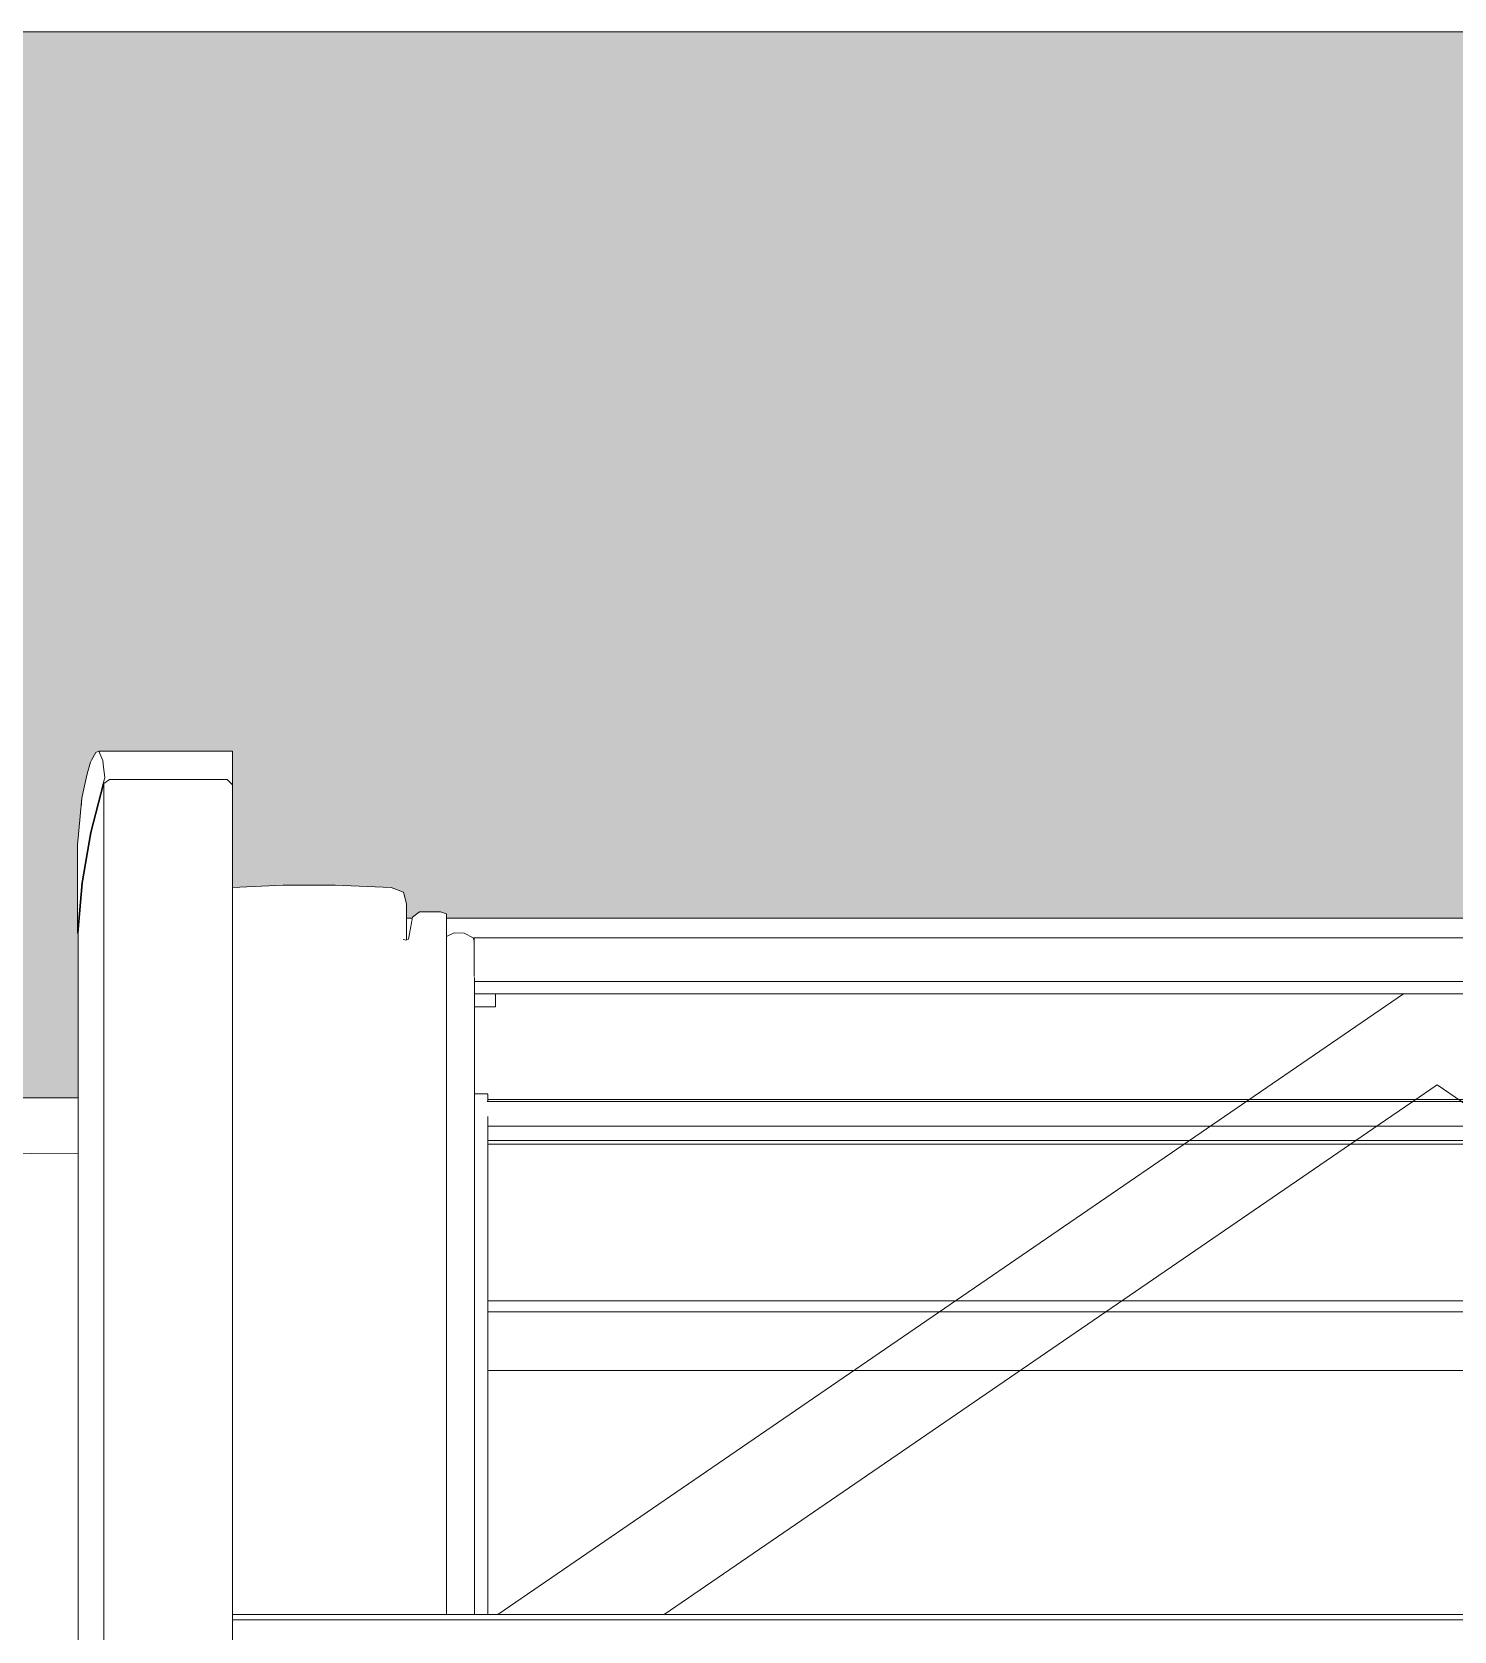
# Model space of a CAD drawing. Header units: metres. Extents: x -208 to 1512, y -277 to 123.
# Drawn here: x 9.49 to 9.935, y -0.899 to -0.399 of the extents above; entities that cross this region are included whole.
import ezdxf

# ---------------------------------------------------------------- set-up
doc = ezdxf.new("R2010")
doc.units = ezdxf.units.M
doc.header["$MEASUREMENT"] = 0
doc.linetypes.add('Wipeout_Contour', pattern=[1, 0, -1])
doc.layers.add('325 Dachfenster', color=7, linetype='Continuous')
doc.layers.add('330 Dachaufbau', color=7, linetype='Continuous')

# ---------------------------------------------------------------- blocks, each defined once
blk = doc.blocks.new('Dachfläche_7_4', base_point=(6.325, -0.39851))
at = {"layer": '330 Dachaufbau', "color": 7, "linetype": 'Continuous', "lineweight": 18, "flags": 128}
blk.add_lwpolyline([(6.325, -0.39851), (12.655, -0.39851)], dxfattribs=at)
at = {"color": 254, "linetype": 'Wipeout_Contour', "lineweight": 0, "ltscale": 38.158556}
blk.add_wipeout([(11.16835, -0.73222), (7.80835, -0.73222), (7.80835, -0.76511), (11.16835, -0.76511)], dxfattribs=at).dxf.layer = '330 Dachaufbau'
at = {"layer": '330 Dachaufbau', "linetype": 'Continuous', "lineweight": 0, "true_color": 0x000000}
h = blk.add_hatch(color=18, dxfattribs=at)
h.paths.add_polyline_path([(6.325, -0.39851), (6.325, -1.51148), (12.655, -1.51148), (12.655, -0.39851)])
h.paths.add_polyline_path([(7.80835, -1.24173), (7.80835, -0.73222), (11.16835, -0.73222), (11.16835, -1.24173)], flags=0)
at = {"layer": '330 Dachaufbau', "color": 7, "linetype": 'Continuous', "lineweight": 18, "flags": 128}
blk.add_lwpolyline([(11.16835, -0.73222), (7.80835, -0.73222)], dxfattribs=at)
at = {"color": 254, "linetype": 'Wipeout_Contour', "lineweight": 0, "ltscale": 38.186837}
blk.add_wipeout([(11.16835, -0.8121), (7.80835, -0.8121), (7.80835, -0.83559), (11.16835, -0.83559)], dxfattribs=at).dxf.layer = '330 Dachaufbau'
at = {"layer": '330 Dachaufbau', "color": 7, "linetype": 'Continuous', "lineweight": 18, "flags": 128}
blk.add_lwpolyline([(7.80835, -0.83559), (11.16835, -0.83559)], dxfattribs=at)
at = {"color": 254, "linetype": 'Wipeout_Contour', "lineweight": 0, "ltscale": 38.173574}
blk.add_wipeout([(11.16835, -0.76511), (7.80835, -0.76511), (7.80835, -0.8121), (11.16835, -0.8121)], dxfattribs=at).dxf.layer = '330 Dachaufbau'
blk = doc.blocks.new('VELUX SlopeRoofBundle[15]_4')
at = {"color": 254, "linetype": 'Wipeout_Contour', "lineweight": 0, "ltscale": 47.554192}
blk.add_wipeout([(9.5043, -0.68065), (9.5056, -0.66489), (9.5056, -0.63845), (9.50507, -0.64404), (9.5043, -0.65301)], dxfattribs=at).dxf.layer = '325 Dachfenster'
at = {"color": 254, "linetype": 'Wipeout_Contour', "lineweight": 0, "ltscale": 38.42816}
blk.add_wipeout([(9.5528, -0.67429), (9.5528, -0.89401), (9.5687, -0.89401), (9.5687, -0.67361)], dxfattribs=at).dxf.layer = '325 Dachfenster'
at = {"color": 254, "linetype": 'Wipeout_Contour', "lineweight": 0, "ltscale": 38.659205}
blk.add_wipeout([(9.6179, -0.674), (9.6179, -0.89401), (9.6198, -0.89401), (9.6198, -0.67466)], dxfattribs=at).dxf.layer = '325 Dachfenster'
at = {"color": 254, "linetype": 'Wipeout_Contour', "lineweight": 0, "ltscale": 58.578291}
blk.add_wipeout([(9.6064, -0.68267), (9.6063, -0.68263), (9.6063, -0.89401), (9.6071, -0.89401), (9.6071, -0.68293), (9.6064, -0.68268)], dxfattribs=at).dxf.layer = '325 Dachfenster'
at = {"color": 254, "linetype": 'Wipeout_Contour', "lineweight": 0, "ltscale": 39.870784}
blk.add_wipeout([(9.6285, -0.69273), (10.2315, -0.69273), (10.2315, -0.68952), (9.6285, -0.68952)], dxfattribs=at).dxf.layer = '325 Dachfenster'
at = {"color": 254, "linetype": 'Wipeout_Contour', "lineweight": 0, "ltscale": 39.873205}
blk.add_wipeout([(9.6286, -0.69965), (9.6286, -0.69974), (10.2314, -0.69974), (10.2314, -0.69965)], dxfattribs=at).dxf.layer = '325 Dachfenster'
at = {"color": 254, "linetype": 'Wipeout_Contour', "lineweight": 0, "ltscale": 38.10302}
blk.add_wipeout([(9.49, -0.74974), (9.4755, -0.74975), (9.4755, -0.75477), (9.49, -0.75477)], dxfattribs=at).dxf.layer = '325 Dachfenster'
at = {"color": 254, "linetype": 'Wipeout_Contour', "lineweight": 0, "ltscale": 57.381502}
blk.add_wipeout([(9.5056, -0.63845), (9.5056, -0.66489), (9.5083, -0.64922), (9.5083, -0.6272), (9.5073, -0.63076), (9.50599, -0.63647)], dxfattribs=at).dxf.layer = '325 Dachfenster'
at = {"color": 254, "linetype": 'Wipeout_Contour', "lineweight": 0, "ltscale": 38.607066}
blk.add_wipeout([(9.6063, -0.68263), (9.6043, -0.67577), (9.6043, -0.89401), (9.6063, -0.89401)], dxfattribs=at).dxf.layer = '325 Dachfenster'
at = {"color": 254, "linetype": 'Wipeout_Contour', "lineweight": 0, "ltscale": 39.872728}
blk.add_wipeout([(9.6286, -0.69624), (9.6286, -0.69965), (10.2314, -0.69965), (10.2314, -0.69624)], dxfattribs=at).dxf.layer = '325 Dachfenster'
at = {"color": 254, "linetype": 'Wipeout_Contour', "lineweight": 0, "ltscale": 107.815968}
blk.add_wipeout([(9.4755, -1.06427), (9.4763, -1.06932), (9.4776, -1.08603), (9.4776, -1.09471), (9.47761, -1.12357), (9.47762, -1.13397), (9.47763, -1.16316), (9.47763, -1.19678), (9.49, -1.19678), (9.49, -0.75477), (9.4755, -0.75477)], dxfattribs=at).dxf.layer = '325 Dachfenster'
at = {"color": 254, "linetype": 'Wipeout_Contour', "lineweight": 0, "ltscale": 38.598082}
blk.add_wipeout([(9.6025, -0.67436), (9.6025, -0.89401), (9.6043, -0.89401), (9.6043, -0.67577)], dxfattribs=at).dxf.layer = '325 Dachfenster'
at = {"color": 254, "linetype": 'Wipeout_Contour', "lineweight": 0, "ltscale": 38.615256}
blk.add_wipeout([(9.6071, -0.68293), (9.6071, -0.89401), (9.6079, -0.89401), (9.6079, -0.68255)], dxfattribs=at).dxf.layer = '325 Dachfenster'
at = {"color": 254, "linetype": 'Wipeout_Contour', "lineweight": 0, "ltscale": 39.872033}
blk.add_wipeout([(9.6286, -0.69584), (10.2314, -0.69584), (10.2314, -0.69537), (9.6286, -0.69537)], dxfattribs=at).dxf.layer = '325 Dachfenster'
at = {"color": 254, "linetype": 'Wipeout_Contour', "lineweight": 0, "ltscale": 38.16076}
blk.add_wipeout([(9.49, -0.75477), (9.5045, -0.75477), (9.5045, -0.74975), (9.49, -0.74974)], dxfattribs=at).dxf.layer = '325 Dachfenster'
at = {"color": 254, "linetype": 'Wipeout_Contour', "lineweight": 0, "ltscale": 38.559362}
blk.add_wipeout([(9.5849, -0.67361), (9.5849, -0.89401), (9.6025, -0.89401), (9.6025, -0.67436)], dxfattribs=at).dxf.layer = '325 Dachfenster'
at = {"color": 254, "linetype": 'Wipeout_Contour', "lineweight": 0, "ltscale": 38.619871}
blk.add_wipeout([(9.6092, -0.67569), (9.6079, -0.68255), (9.6079, -0.89401), (9.6092, -0.89401)], dxfattribs=at).dxf.layer = '325 Dachfenster'
at = {"color": 254, "linetype": 'Wipeout_Contour', "lineweight": 0, "ltscale": 39.872161}
blk.add_wipeout([(9.6286, -0.69624), (10.2314, -0.69624), (10.2314, -0.69584), (9.6286, -0.69584)], dxfattribs=at).dxf.layer = '325 Dachfenster'
at = {"color": 254, "linetype": 'Wipeout_Contour', "lineweight": 0, "ltscale": 102.964076}
blk.add_wipeout([(9.49, -0.75477), (9.49, -1.19678), (9.50237, -1.19678), (9.50237, -1.16316), (9.50238, -1.13397), (9.50239, -1.12357), (9.5024, -1.09471), (9.5024, -1.08603), (9.5037, -1.06932), (9.5045, -1.06427), (9.5045, -0.75477)], dxfattribs=at).dxf.layer = '325 Dachfenster'
at = {"color": 254, "linetype": 'Wipeout_Contour', "lineweight": 0, "ltscale": 38.491917}
blk.add_wipeout([(9.5687, -0.67361), (9.5687, -0.89401), (9.5849, -0.89401), (9.5849, -0.67361)], dxfattribs=at).dxf.layer = '325 Dachfenster'
at = {"color": 254, "linetype": 'Wipeout_Contour', "lineweight": 0, "ltscale": 38.62536}
blk.add_wipeout([(9.6092, -0.67569), (9.6092, -0.89401), (9.6113, -0.89401), (9.6113, -0.674)], dxfattribs=at).dxf.layer = '325 Dachfenster'
at = {"color": 254, "linetype": 'Wipeout_Contour', "lineweight": 0, "ltscale": 79.694861}
blk.add_wipeout([(9.6285, -0.6943), (9.6286, -0.69458), (9.6286, -0.69537), (10.2314, -0.69537), (10.2314, -0.69458), (10.2315, -0.6943), (10.2315, -0.69344), (9.6285, -0.69344)], dxfattribs=at).dxf.layer = '325 Dachfenster'
at = {"color": 254, "linetype": 'Wipeout_Contour', "lineweight": 0, "ltscale": 38.381069}
blk.add_wipeout([(9.5528, -0.66635), (9.5528, -0.67429), (9.5687, -0.67361), (9.5687, -0.66567)], dxfattribs=at).dxf.layer = '325 Dachfenster'
at = {"color": 254, "linetype": 'Wipeout_Contour', "lineweight": 0, "ltscale": 38.512976}
blk.add_wipeout([(9.5849, -0.66567), (9.5849, -0.67361), (9.6025, -0.67436), (9.6025, -0.66642)], dxfattribs=at).dxf.layer = '325 Dachfenster'
at = {"color": 254, "linetype": 'Wipeout_Contour', "lineweight": 0, "ltscale": 68.135047}
blk.add_wipeout([(9.6063, -0.68254), (9.60633, -0.68264), (9.6064, -0.68267), (9.6064, -0.68268), (9.6071, -0.68293), (9.6073, -0.68284), (9.6073, -0.67149)], dxfattribs=at).dxf.layer = '325 Dachfenster'
at = {"color": 254, "linetype": 'Wipeout_Contour', "lineweight": 0, "ltscale": 38.642402}
blk.add_wipeout([(9.6113, -0.674), (9.6113, -0.89401), (9.6179, -0.89401), (9.6179, -0.674)], dxfattribs=at).dxf.layer = '325 Dachfenster'
at = {"color": 254, "linetype": 'Wipeout_Contour', "lineweight": 0, "ltscale": 39.871321}
blk.add_wipeout([(9.6285, -0.69273), (9.6285, -0.69344), (10.2315, -0.69344), (10.2315, -0.69273)], dxfattribs=at).dxf.layer = '325 Dachfenster'
at = {"color": 254, "linetype": 'Wipeout_Contour', "lineweight": 0, "ltscale": 136.6449}
blk.add_wipeout([(9.5056, -0.66489), (9.5043, -0.68065), (9.5045, -0.68084), (9.5045, -0.68065), (9.5058, -0.66489), (9.5085, -0.64922), (9.5125, -0.63384), (9.5143, -0.63261), (9.5511, -0.63261), (9.5528, -0.63422), (9.5528, -0.63242), (9.51272, -0.63242), (9.5123, -0.63384), (9.5083, -0.64922)], dxfattribs=at).dxf.layer = '325 Dachfenster'
at = {"color": 254, "linetype": 'Wipeout_Contour', "lineweight": 0, "ltscale": 38.453096}
blk.add_wipeout([(9.5687, -0.66567), (9.5687, -0.67361), (9.5849, -0.67361), (9.5849, -0.66567)], dxfattribs=at).dxf.layer = '325 Dachfenster'
at = {"color": 254, "linetype": 'Wipeout_Contour', "lineweight": 0, "ltscale": 38.200365}
blk.add_wipeout([(9.6063, -0.66783), (9.6043, -0.67577), (9.6063, -0.68254), (9.6073, -0.67149)], dxfattribs=at).dxf.layer = '325 Dachfenster'
at = {"color": 254, "linetype": 'Wipeout_Contour', "lineweight": 0, "ltscale": 39.867228}
blk.add_wipeout([(10.2402, -0.676), (9.6198, -0.676), (9.6198, -0.67999), (10.2402, -0.67999)], dxfattribs=at).dxf.layer = '325 Dachfenster'
at = {"layer": '325 Dachfenster', "linetype": 'Continuous', "lineweight": 0, "flags": 128}
blk.add_lwpolyline([(9.6198, -0.676), (10.2402, -0.676)], dxfattribs=at)
at = {"color": 254, "linetype": 'Wipeout_Contour', "lineweight": 0, "ltscale": 38.36354}
blk.add_wipeout([(9.5123, -0.62777), (9.5123, -0.63384), (9.51272, -0.63242), (9.51281, -0.63204)], dxfattribs=at).dxf.layer = '325 Dachfenster'
at = {"color": 254, "linetype": 'Wipeout_Contour', "lineweight": 0, "ltscale": 38.240632}
blk.add_wipeout([(9.5045, -0.68065), (9.5045, -1.06427), (9.5058, -1.05607), (9.5058, -0.66489)], dxfattribs=at).dxf.layer = '325 Dachfenster'
at = {"color": 254, "linetype": 'Wipeout_Contour', "lineweight": 0, "ltscale": 29.386605}
blk.add_wipeout([(9.6025, -0.66642), (9.6025, -0.67436), (9.6063, -0.66783)], dxfattribs=at).dxf.layer = '325 Dachfenster'
at = {"color": 254, "linetype": 'Wipeout_Contour', "lineweight": 0, "ltscale": 139.406281}
blk.add_wipeout([(9.6198, -0.6817), (9.6222, -0.6806), (9.6253, -0.6807), (9.6281, -0.6822), (9.6285, -0.6831), (9.6285, -0.68212), (10.2315, -0.68212), (10.2315, -0.6831), (10.2319, -0.6822), (10.2347, -0.6807), (10.2378, -0.6806), (10.2402, -0.6817), (10.2402, -0.67999), (9.6198, -0.67999)], dxfattribs=at).dxf.layer = '325 Dachfenster'
at = {"color": 254, "linetype": 'Wipeout_Contour', "lineweight": 0, "ltscale": 38.234665}
blk.add_wipeout([(9.5528, -0.62373), (9.51097, -0.62373), (9.51218, -0.62659), (9.5528, -0.62659)], dxfattribs=at).dxf.layer = '325 Dachfenster'
at = {"color": 254, "linetype": 'Wipeout_Contour', "lineweight": 0, "ltscale": 28.960868}
blk.add_wipeout([(9.6063, -0.66783), (9.6025, -0.67436), (9.6043, -0.67577)], dxfattribs=at).dxf.layer = '325 Dachfenster'
at = {"color": 254, "linetype": 'Wipeout_Contour', "lineweight": 0, "ltscale": 38.668839}
blk.add_wipeout([(9.6198, -0.6817), (9.6198, -0.89401), (9.6222, -0.89401), (9.6222, -0.6806)], dxfattribs=at).dxf.layer = '325 Dachfenster'
at = {"color": 254, "linetype": 'Wipeout_Contour', "lineweight": 0, "ltscale": 39.868981}
blk.add_wipeout([(9.6285, -0.68212), (9.6285, -0.68725), (10.2315, -0.68725), (10.2315, -0.68212)], dxfattribs=at).dxf.layer = '325 Dachfenster'
at = {"layer": '325 Dachfenster', "linetype": 'Continuous', "lineweight": 0, "flags": 128}
blk.add_lwpolyline([(9.6073, -0.67149), (9.6063, -0.66783)], dxfattribs=at)
at = {"color": 254, "linetype": 'Wipeout_Contour', "lineweight": 0, "ltscale": 76.042902}
blk.add_wipeout([(9.5083, -0.64922), (9.5123, -0.63384), (9.5123, -0.62777), (9.51218, -0.62659), (9.51097, -0.62373), (9.51, -0.62414), (9.5086, -0.6265), (9.5083, -0.6272)], dxfattribs=at).dxf.layer = '325 Dachfenster'
at = {"color": 254, "linetype": 'Wipeout_Contour', "lineweight": 0, "ltscale": 38.019882}
blk.add_wipeout([(9.60437, -0.676), (9.60508, -0.67844), (9.60553, -0.67999), (9.60555, -0.67999)], dxfattribs=at).dxf.layer = '325 Dachfenster'
at = {"color": 254, "linetype": 'Wipeout_Contour', "lineweight": 0, "ltscale": 38.679649}
blk.add_wipeout([(9.6222, -0.6806), (9.6222, -0.89401), (9.6253, -0.89401), (9.6253, -0.6807)], dxfattribs=at).dxf.layer = '325 Dachfenster'
at = {"color": 254, "linetype": 'Wipeout_Contour', "lineweight": 0, "ltscale": 39.870002}
blk.add_wipeout([(9.6285, -0.68952), (10.2315, -0.68952), (10.2315, -0.68725), (9.6285, -0.68725)], dxfattribs=at).dxf.layer = '325 Dachfenster'
at = {"layer": '325 Dachfenster', "linetype": 'Continuous', "lineweight": 0, "flags": 128}
for points in [[(9.51097, -0.62373), (9.5528, -0.62373)], [(9.6222, -0.6806), (9.6198, -0.6817)]]:
    blk.add_lwpolyline(points, dxfattribs=at)
at = {"color": 254, "linetype": 'Wipeout_Contour', "lineweight": 0, "ltscale": 48.266236}
blk.add_wipeout([(9.5528, -0.62659), (9.51218, -0.62659), (9.5123, -0.62777), (9.51281, -0.63204), (9.5528, -0.63204)], dxfattribs=at).dxf.layer = '325 Dachfenster'
at = {"color": 254, "linetype": 'Wipeout_Contour', "lineweight": 0, "ltscale": 48.184779}
blk.add_wipeout([(9.5085, -0.64922), (9.5058, -0.66489), (9.5058, -1.05607), (9.5063, -1.05292), (9.5085, -1.04422)], dxfattribs=at).dxf.layer = '325 Dachfenster'
at = {"color": 254, "linetype": 'Wipeout_Contour', "lineweight": 0, "ltscale": 38.986937}
blk.add_wipeout([(9.60914, -0.676), (9.6073, -0.676), (9.6073, -0.67999), (9.60839, -0.67999)], dxfattribs=at).dxf.layer = '325 Dachfenster'
at = {"color": 254, "linetype": 'Wipeout_Contour', "lineweight": 0, "ltscale": 38.691716}
blk.add_wipeout([(9.6281, -0.6822), (9.6253, -0.6807), (9.6253, -0.89401), (9.6281, -0.89401)], dxfattribs=at).dxf.layer = '325 Dachfenster'
at = {"layer": '325 Dachfenster', "linetype": 'Continuous', "lineweight": 0, "flags": 128}
for points in [[(9.5043, -0.65301), (9.5043, -0.68065)], [(9.6092, -0.67569), (9.6113, -0.674)], [(9.6113, -0.674), (9.6179, -0.674), (9.6198, -0.67466)], [(9.5043, -0.68065), (9.5045, -0.68084)], [(9.5045, -0.68065), (9.5045, -1.06427)], [(9.6073, -0.676), (9.60914, -0.676)], [(9.6253, -0.6807), (9.6222, -0.6806)], [(9.5045, -0.74975), (9.49, -0.74974), (9.4755, -0.74975)]]:
    blk.add_lwpolyline(points, dxfattribs=at)
at = {"color": 254, "linetype": 'Wipeout_Contour', "lineweight": 0, "ltscale": 38.265512}
blk.add_wipeout([(9.51272, -0.63242), (9.5528, -0.63242), (9.5528, -0.63204), (9.51281, -0.63204)], dxfattribs=at).dxf.layer = '325 Dachfenster'
at = {"color": 254, "linetype": 'Wipeout_Contour', "lineweight": 0, "ltscale": 47.806033}
blk.add_wipeout([(9.60553, -0.67999), (9.6063, -0.68263), (9.60633, -0.68264), (9.6063, -0.68254), (9.60555, -0.67999)], dxfattribs=at).dxf.layer = '325 Dachfenster'
at = {"color": 254, "linetype": 'Wipeout_Contour', "lineweight": 0, "ltscale": 57.363345}
blk.add_wipeout([(9.6281, -0.6822), (9.6281, -0.89401), (9.6286, -0.89401), (9.6286, -0.69458), (9.6285, -0.6943), (9.6285, -0.6831)], dxfattribs=at).dxf.layer = '325 Dachfenster'
at = {"layer": '325 Dachfenster', "linetype": 'Continuous', "lineweight": 0, "flags": 128}
for points in [[(9.6281, -0.6822), (9.6253, -0.6807)], [(9.6285, -0.6831), (9.6281, -0.6822)], [(9.6285, -0.68212), (9.6285, -0.68725), (9.6285, -0.68952), (9.6285, -0.69273), (9.6285, -0.69344), (9.6285, -0.6943)], [(9.6285, -0.68212), (10.2315, -0.68212)], [(9.6286, -0.69584), (10.2314, -0.69584)]]:
    blk.add_lwpolyline(points, dxfattribs=at)
at = {"color": 254, "linetype": 'Wipeout_Contour', "lineweight": 0, "ltscale": 75.763089}
blk.add_wipeout([(9.5085, -0.64922), (9.5085, -1.04422), (9.5104, -1.03671), (9.51151, -1.03411), (9.51189, -1.03349), (9.5123, -1.0319), (9.5125, -1.03123), (9.5125, -0.63384)], dxfattribs=at).dxf.layer = '325 Dachfenster'
at = {"color": 254, "linetype": 'Wipeout_Contour', "lineweight": 0, "ltscale": 38.416489}
blk.add_wipeout([(9.5511, -0.63261), (9.5511, -1.03016), (9.5528, -1.03016), (9.5528, -0.63422)], dxfattribs=at).dxf.layer = '325 Dachfenster'
at = {"color": 254, "linetype": 'Wipeout_Contour', "lineweight": 0, "ltscale": 39.011474}
blk.add_wipeout([(9.6073, -0.68284), (9.6079, -0.68255), (9.60839, -0.67999), (9.6073, -0.67999)], dxfattribs=at).dxf.layer = '325 Dachfenster'
at = {"color": 254, "linetype": 'Wipeout_Contour', "lineweight": 0, "ltscale": 39.964357}
blk.add_wipeout([(9.6286, -0.89401), (9.6359, -0.89401), (9.91942, -0.69974), (9.6286, -0.69974)], dxfattribs=at).dxf.layer = '325 Dachfenster'
at = {"layer": '325 Dachfenster', "linetype": 'Continuous', "lineweight": 0, "flags": 128}
for points in [[(9.6073, -0.68284), (9.6073, -0.67149)], [(9.6079, -0.68255), (9.6092, -0.67569)], [(9.60633, -0.68264), (9.6063, -0.68254)], [(9.6064, -0.68267), (9.6064, -0.68268)], [(9.6064, -0.68268), (9.6071, -0.68293)], [(9.6071, -0.68293), (9.6079, -0.68255)], [(9.6286, -0.73098), (9.6325, -0.73098)], [(9.6325, -0.73098), (9.6327, -0.73126)], [(9.6327, -0.73126), (9.6327, -0.73343)]]:
    blk.add_lwpolyline(points, dxfattribs=at)
at = {"color": 254, "linetype": 'Wipeout_Contour', "lineweight": 0, "ltscale": 38.339981}
blk.add_wipeout([(9.5143, -0.63261), (9.5143, -1.03016), (9.5511, -1.03016), (9.5511, -0.63261)], dxfattribs=at).dxf.layer = '325 Dachfenster'
at = {"color": 254, "linetype": 'Wipeout_Contour', "lineweight": 0, "ltscale": 39.904191}
blk.add_wipeout([(9.91942, -0.69974), (9.6359, -0.89401), (10.2241, -0.89401), (9.94058, -0.69974)], dxfattribs=at).dxf.layer = '325 Dachfenster'
at = {"layer": '325 Dachfenster', "linetype": 'Continuous', "lineweight": 0, "flags": 128}
for points in [[(9.5528, -0.63204), (9.5528, -0.62659), (9.5528, -0.62373)], [(9.5511, -0.63261), (9.5528, -0.63422)], [(9.5528, -0.63242), (9.5528, -0.63204)], [(9.5528, -0.63422), (9.5528, -0.63242)], [(9.6063, -0.66783), (9.6025, -0.66642), (9.5849, -0.66567), (9.5687, -0.66567), (9.5528, -0.66635)], [(9.6286, -0.69965), (10.2314, -0.69965)], [(9.6286, -0.69974), (10.2314, -0.69974)], [(9.6351, -0.69974), (9.6351, -0.69982)], [(9.6351, -0.69982), (9.6351, -0.70059)], [(9.6351, -0.70059), (9.6351, -0.7038)], [(9.6351, -0.7038), (9.6286, -0.7038)], [(9.63257, -0.73343), (10.22743, -0.73343)], [(9.6327, -0.73275), (10.2273, -0.73275)], [(9.6327, -0.7411), (10.2273, -0.7411)], [(9.6327, -0.74563), (10.2273, -0.74563)], [(9.6327, -0.74673), (10.2273, -0.74673)], [(9.6327, -0.79585), (10.2273, -0.79585)], [(9.6327, -0.79923), (10.2273, -0.79923)], [(9.6327, -0.81769), (10.2273, -0.81769)]]:
    blk.add_lwpolyline(points, dxfattribs=at)
at = {"color": 254, "linetype": 'Wipeout_Contour', "lineweight": 0, "ltscale": 58.199121}
blk.add_wipeout([(9.5143, -0.63261), (9.5125, -0.63384), (9.5125, -1.03123), (9.51275, -1.03038), (9.51283, -1.03016), (9.5143, -1.03016)], dxfattribs=at).dxf.layer = '325 Dachfenster'
at = {"color": 254, "linetype": 'Wipeout_Contour', "lineweight": 0, "ltscale": 39.938319}
blk.add_wipeout([(9.5528, -0.89575), (10.3072, -0.89575), (10.3072, -0.89401), (9.5528, -0.89401)], dxfattribs=at).dxf.layer = '325 Dachfenster'
at = {"layer": '325 Dachfenster', "linetype": 'Continuous', "lineweight": 0, "flags": 128}
for points in [[(9.5043, -0.65301), (9.50507, -0.64404), (9.5056, -0.63845), (9.50599, -0.63647), (9.5073, -0.63076), (9.5083, -0.6272), (9.5086, -0.6265), (9.51, -0.62414), (9.51097, -0.62373), (9.51218, -0.62659), (9.5123, -0.62777), (9.51281, -0.63204)], [(9.51272, -0.63242), (9.5123, -0.63384), (9.5083, -0.64922), (9.5056, -0.66489), (9.5043, -0.68065)], [(9.5045, -0.68065), (9.5058, -0.66489), (9.5085, -0.64922), (9.5125, -0.63384)], [(9.5125, -0.63384), (9.5143, -0.63261)], [(9.5125, -0.63384), (9.5125, -1.03123)], [(9.51272, -0.63242), (9.51281, -0.63204)], [(9.5143, -0.63261), (9.5511, -0.63261)]]:
    blk.add_lwpolyline(points, dxfattribs=at)
at = {"color": 254, "linetype": 'Wipeout_Contour', "lineweight": 0, "ltscale": 39.938802}
blk.add_wipeout([(9.5528, -0.89652), (10.3072, -0.89652), (10.3072, -0.89593), (9.5528, -0.89593)], dxfattribs=at).dxf.layer = '325 Dachfenster'
at = {"color": 254, "linetype": 'Wipeout_Contour', "lineweight": 0, "ltscale": 39.939629}
blk.add_wipeout([(9.5528, -0.89768), (9.5528, -0.89922), (10.3072, -0.89922), (10.3072, -0.89768)], dxfattribs=at).dxf.layer = '325 Dachfenster'
at = {"color": 254, "linetype": 'Wipeout_Contour', "lineweight": 0, "ltscale": 39.938657}
blk.add_wipeout([(9.5528, -0.89575), (9.5528, -0.89593), (10.3072, -0.89593), (10.3072, -0.89575)], dxfattribs=at).dxf.layer = '325 Dachfenster'
at = {"layer": '325 Dachfenster', "linetype": 'Continuous', "lineweight": 0, "flags": 128}
for points in [[(9.6198, -0.67466), (9.6198, -0.89401)], [(9.6286, -0.69458), (9.6286, -0.89401)], [(9.91942, -0.69974), (9.6359, -0.89401)], [(9.93, -0.7282), (9.92236, -0.73343), (9.91587, -0.73788), (9.68801, -0.89401)], [(9.93, -0.7282), (9.93764, -0.73343), (9.94413, -0.73788), (10.17199, -0.89401)], [(9.6327, -0.73814), (9.6327, -0.89401)], [(10.3072, -0.89401), (9.5528, -0.89401)]]:
    blk.add_lwpolyline(points, dxfattribs=at)
at = {"color": 254, "linetype": 'Wipeout_Contour', "lineweight": 0, "ltscale": 39.939129}
blk.add_wipeout([(9.5528, -0.89652), (9.5528, -0.89768), (10.3072, -0.89768), (10.3072, -0.89652)], dxfattribs=at).dxf.layer = '325 Dachfenster'
at = {"layer": '325 Dachfenster', "linetype": 'Continuous', "lineweight": 0, "flags": 128}
for points in [[(9.5528, -0.63422), (9.5528, -1.03016)], [(10.3072, -0.89575), (9.5528, -0.89575)]]:
    blk.add_lwpolyline(points, dxfattribs=at)
blk = doc.blocks.new('Dachfläche_31_4', base_point=(11.26, -0.41767))
at = {"layer": '325 Dachfenster', "color": 7, "linetype": 'Continuous', "lineweight": 13, "true_color": 0xf4f4f4, "flags": 128}
for points in [[(9.6327, -0.83465), (10.2273, -0.83465)], [(10.2273, -0.85476), (9.6327, -0.85476)]]:
    blk.add_lwpolyline(points, dxfattribs=at)
at = {"layer": '325 Dachfenster', "linetype": 'Continuous', "lineweight": 0}
blk.add_blockref('VELUX SlopeRoofBundle[15]_4', (0, 0), dxfattribs=at)

msp = doc.modelspace()

# ---------------------------------------------------------------- block references
at = {"layer": '330 Dachaufbau', "color": 7, "linetype": 'Continuous', "lineweight": 18}
msp.add_blockref('Dachfläche_7_4', (6.325, -0.39851), dxfattribs=at)

# ---------------------------------------------------------------- next in the draw order: block references
at = {"layer": '325 Dachfenster', "color": 7, "linetype": 'Continuous', "lineweight": 13, "true_color": 0xf4f4f4}
msp.add_blockref('Dachfläche_31_4', (11.26, -0.41767), dxfattribs=at)

doc.saveas('drawing.dxf')
